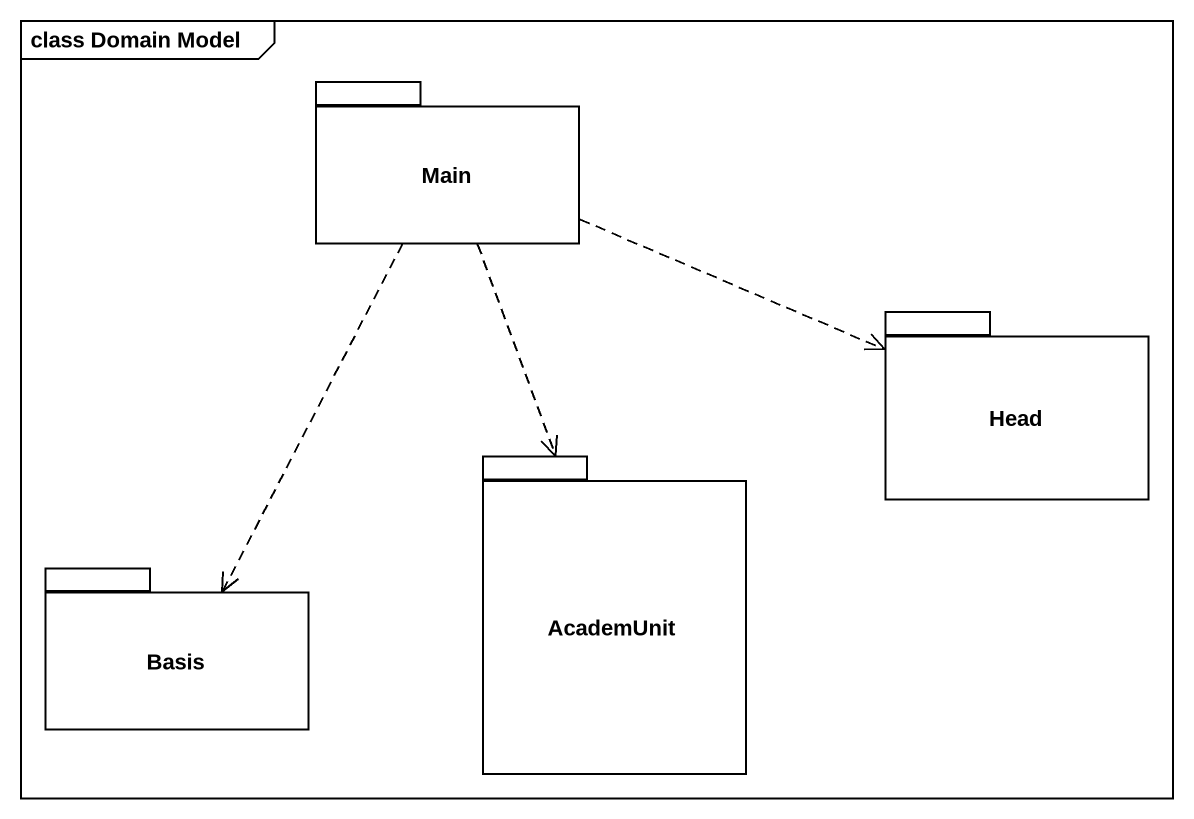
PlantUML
@startuml
mainframe class Domain Model
package Main {
}
package Head {
}
package AcademUnit {
}
package Basis {
}
Main .right.> Head
Main ..> AcademUnit
Main ..> Basis
@enduml
